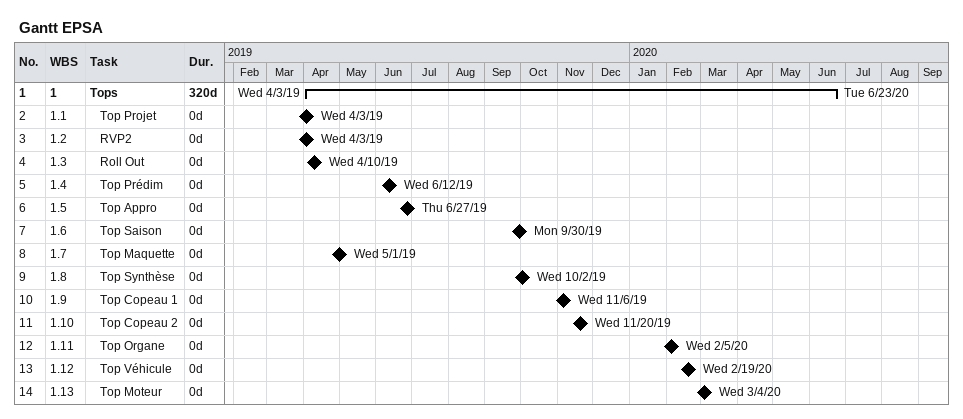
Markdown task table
Gantt EPSA

| ID | WBS | Task | Duration | Start | Finish |
|---|---|---|---|---|---|
| 1 | 1 | **Tops** | 320d | 2019-04-03 | 2020-06-23 |
| 2 | 1.1 | Top Projet | 0d | 2019-04-03 | 2019-04-03 |
| 3 | 1.2 | RVP2 | 0d | 2019-04-03 | 2019-04-03 |
| 4 | 1.3 | Roll Out | 0d | 2019-04-10 | 2019-04-10 |
| 5 | 1.4 | Top Prédim | 0d | 2019-06-12 | 2019-06-12 |
| 6 | 1.5 | Top Appro | 0d | 2019-06-27 | 2019-06-27 |
| 7 | 1.6 | Top Saison | 0d | 2019-09-30 | 2019-09-30 |
| 8 | 1.7 | Top Maquette | 0d | 2019-05-01 | 2019-05-01 |
| 9 | 1.8 | Top Synthèse | 0d | 2019-10-02 | 2019-10-02 |
| 10 | 1.9 | Top Copeau 1 | 0d | 2019-11-06 | 2019-11-06 |
| 11 | 1.10 | Top Copeau 2 | 0d | 2019-11-20 | 2019-11-20 |
| 12 | 1.11 | Top Organe | 0d | 2020-02-05 | 2020-02-05 |
| 13 | 1.12 | Top Véhicule | 0d | 2020-02-19 | 2020-02-19 |
| 14 | 1.13 | Top Moteur | 0d | 2020-03-04 | 2020-03-04 |
